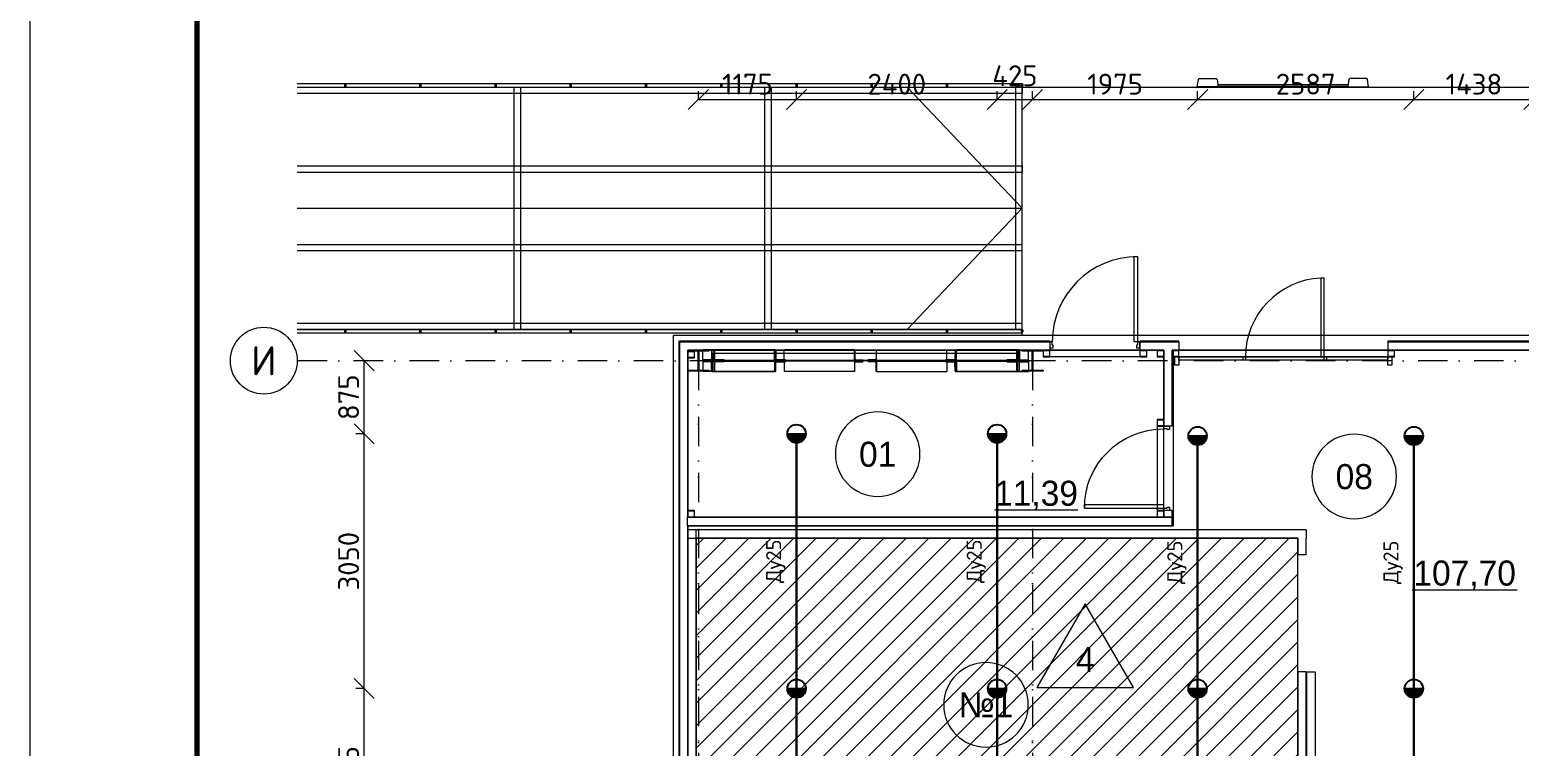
# Model space of a CAD drawing. Header units: millimetres. Extents: x 0 to 2118900, y -20000 to 84100.
# Drawn here: x 400000 to 417835, y 59374 to 67960 of the extents above; entities that cross this region are included whole.
import ezdxf
from ezdxf.enums import TextEntityAlignment as Align

# ---------------------------------------------------------------- set-up
doc = ezdxf.new("R2010")
doc.units = ezdxf.units.MM
for name, pattern in [('Dot & Dashed', [670.277762, 352.777767, -176.388884, 0, -141.111112]), ('Крупный пунктир', [634.99999, 0, -634.99999]), ('Штриховая', [300, 200, -100])]:
    doc.linetypes.add(name, pattern=pattern)
for name, color, linetype, lineweight in [('АР_подоснова', 8, 'Continuous', 13), ('ПТ_В21_расп', 1, 'Continuous', 30), ('ПТ_оросители', 7, 'Continuous', 25), ('ПТ_оси', 8, 'Continuous', 13), ('ПТ_размеры', 7, 'Continuous', 13), ('ПТ_рамка', 7, 'Continuous', 50), ('ПТ_рамка_тонк', 7, 'Continuous', 18), ('ПТ_текст', 7, 'Continuous', 18), ('ПТ_штриховка', 8, 'Continuous', 9)]:
    doc.layers.add(name, color=color, linetype=linetype, lineweight=lineweight)
doc.styles.add('АР_текст_1', font='arial.ttf')
doc.styles.add('ПТ', font='isocpeur.ttf')
doc.dimstyles.new('ПТ100', dxfattribs={"dimscale": 100, "dimtxt": 2.5, "dimasz": 1.2, "dimexe": 1, "dimexo": 0, "dimgap": 0.6, "dimtad": 1, "dimdec": 0, "dimtxsty": 'ПТ', "dimtsz": 1.2, "dimcen": 2.5, "dimclrd": 7, "dimclre": 7, "dimclrt": 7, "dimazin": 3, "dimtfac": 1, "dimtmove": 0, "dimatfit": 3, "dimlwd": 13, "dimlwe": 13, "dimarcsym": 0})

# ---------------------------------------------------------------- blocks, each defined once
blk = doc.blocks.new('Разгрузочный тамбур_08_22', base_point=(8578, 38770))
at = {"color": 0, "linetype": 'Continuous', "lineweight": -2}
blk.add_line((8541, 37258), (9799, 37258), dxfattribs=at)
for start, end in [(0, 180), (180, 0)]:
    blk.add_arc((7849, 38614), 506, start, end, dxfattribs=at)
at = {"color": 0, "lineweight": -2, "style": 'АР_текст_1'}
for tag, p in [('ROOM_NUMBER', (7849, 38612)), ('ROOM_AREA', (9170, 37458))]:
    blk.add_attdef(tag, text='', height=300, dxfattribs=at).set_placement(p, align=Align.MIDDLE_CENTER)
blk = doc.blocks.new('Колонна SHS ГК 270')
at = {"color": 0, "linetype": 'Continuous', "lineweight": -2}
for p, q in [((40, 40), (-40, 40)), ((-40, 40), (-40, -40)), ((-36.4, -36.4), (-36.4, 36.4)), ((-36.4, 36.4), (36.4, 36.4)), ((36.4, 36.4), (36.4, -36.4)), ((40, -40), (40, 40)), ((-40, -40), (40, -40)), ((36.4, -36.4), (-36.4, -36.4))]:
    blk.add_line(p, q, dxfattribs=at)
blk = doc.blocks.new('Труба Квадратного Сечения ГК SHS 27')
at = {"color": 0, "linetype": 'Continuous', "lineweight": -2}
for p, q in [((1250, 40), (0, 40)), ((0, 40), (0, 0)), ((0, 0), (0, -40)), ((2500, 40), (1250, 40)), ((2500, 0), (2500, 40)), ((2500, -40), (2500, 0)), ((0, -40), (1250, -40)), ((1250, -40), (2500, -40))]:
    blk.add_line(p, q, dxfattribs=at)
blk = doc.blocks.new('Труба Квадратного Сечения ГК SHS 27_2')
at = {"color": 0, "linetype": 'Continuous', "lineweight": -2}
for p, q in [((540, 40), (0, 40)), ((0, 40), (0, 0)), ((0, 0), (0, -40)), ((1080, 40), (540, 40)), ((1080, 0), (1080, 40)), ((1080, -40), (1080, 0)), ((0, -40), (540, -40)), ((540, -40), (1080, -40))]:
    blk.add_line(p, q, dxfattribs=at)
blk = doc.blocks.new('Техн. помещение_01_48', base_point=(2620, 39226))
at = {"color": 0, "linetype": 'Continuous', "lineweight": -2}
blk.add_line((3542, 38214), (4541, 38214), dxfattribs=at)
for start, end in [(0, 180), (180, 0)]:
    blk.add_arc((2146, 38882), 506, start, end, dxfattribs=at)
at = {"color": 0, "lineweight": -2, "style": 'АР_текст_1'}
for tag, p in [('ROOM_NUMBER', (2146, 38880)), ('ROOM_AREA', (4041, 38413))]:
    blk.add_attdef(tag, text='', height=300, dxfattribs=at).set_placement(p, align=Align.MIDDLE_CENTER)
blk = doc.blocks.new('Морозильная камера №1_№1_76', base_point=(4020, 36247))
at = {"color": 0, "linetype": 'Continuous', "lineweight": -2}
for p, q in [((4630, 37091), (4051, 36089)), ((5208, 36089), (4630, 37091)), ((4051, 36089), (5208, 36089)), ((6086, 34390), (7116, 34390))]:
    blk.add_line(p, q, dxfattribs=at)
at = {"color": 0, "linetype": 'Штриховая', "lineweight": -2, "flags": 128}
blk.add_lwpolyline([(7175, 34275), (7175, 37875), (-25, 37875), (-25, 34275)], close=True, dxfattribs=at)
at = {"color": 0, "linetype": 'Continuous', "lineweight": -2}
for start, end in [(0, 180), (180, 0)]:
    blk.add_arc((3442, 35880), 506, start, end, dxfattribs=at)
at = {"color": 0, "lineweight": -2, "style": 'АР_текст_1'}
for tag, p in [('DUMMY_112', (4630, 36423)), ('ROOM_NUMBER', (3442, 35880)), ('ROOM_AREA', (6601, 34590))]:
    blk.add_attdef(tag, text='', height=300, dxfattribs=at).set_placement(p, align=Align.MIDDLE_CENTER)
blk = doc.blocks.new('Перекрытие_1100', base_point=(-300, -300))
at = {"color": 0, "linetype": 'Continuous', "lineweight": -2, "flags": 128}
blk.add_lwpolyline([(-300, -300), (98301, -300), (98301, 40301), (-300, 40301)], close=True, dxfattribs=at)
blk = doc.blocks.new('Перекрытие_300', base_point=(5971, 43276))
at = {"color": 0, "linetype": 'Continuous', "lineweight": -2, "flags": 128}
blk.add_lwpolyline([(5971, 43276), (5985, 43367), (5995, 43376), (6198, 43376), (6208, 43367), (6221, 43276)], close=True, dxfattribs=at)
blk = doc.blocks.new('Перекрытие_311', base_point=(8021, 43276))
at = {"color": 0, "linetype": 'Continuous', "lineweight": -2, "flags": 128}
blk.add_lwpolyline([(8021, 43276), (8008, 43367), (7998, 43376), (7795, 43376), (7785, 43367), (7771, 43276)], close=True, dxfattribs=at)
blk = doc.blocks.new('Перекрытие_580', base_point=(3875, 43275))
at = {"color": 0, "linetype": 'Continuous', "lineweight": -2, "flags": 128}
blk.add_lwpolyline([(3875, 43275), (94125, 43275), (94125, 40301), (3875, 40301)], close=True, dxfattribs=at)
blk = doc.blocks.new('Однопольная Дверь 27_3')
at = {"color": 0, "linetype": 'Continuous', "lineweight": -2}
for p, q in [((435, 0), (435, 950)), ((435, 950), (475, 950)), ((475, 950), (475, 0)), ((-475, 0), (-505, 0)), ((-505, 0), (-505, -70)), ((-505, -70), (-505, 0)), ((-505, -70), (-505, 0)), ((-475, -40), (-475, 0)), ((475, 0), (435, 0)), ((505, 0), (475, 0)), ((475, 0), (475, -40)), ((505, -70), (505, 0)), ((505, -70), (505, 0)), ((505, -70), (505, 0)), ((-505, -70), (-465, -70)), ((-505, -100), (-505, -70)), ((-465, -40), (-475, -40)), ((-465, -70), (-465, -40)), ((475, -40), (465, -40)), ((465, -40), (465, -70)), ((465, -70), (505, -70)), ((505, -100), (505, -70))]:
    blk.add_line(p, q, dxfattribs=at)
blk.add_arc((475, 0), 950, 90, 180, dxfattribs=at)
blk = doc.blocks.new('Стена_84', base_point=(5670, 40125))
at = {"color": 0, "linetype": 'Continuous', "lineweight": -2}
for p, q in [((5640, 39215), (5570, 39215)), ((5670, 39215), (5640, 39215)), ((5640, 38205), (5570, 38205)), ((5670, 38205), (5640, 38205))]:
    blk.add_line(p, q, dxfattribs=at)
at = {"color": 0, "linetype": 'Continuous', "lineweight": -2, "flags": 128}
for points in [[(5570, 40125), (5570, 39215)], [(5670, 39215), (5670, 40125)], [(5570, 38205), (5570, 38125)], [(5670, 38125), (5670, 38205)], [(5570, 38125), (5670, 38125)]]:
    blk.add_lwpolyline(points, dxfattribs=at)
at = {"color": 0, "linetype": 'Continuous', "lineweight": -2, "xscale": -1, "zscale": 1000, "rotation": 90}
blk.add_blockref('Однопольная Дверь 27_3', (5570, 38710), dxfattribs=at)
blk = doc.blocks.new('Стена_86', base_point=(5670, 38125))
at = {"color": 0, "linetype": 'Continuous', "lineweight": -2}
for p, q in [((5680, 38125), (5670, 38125)), ((5670, 38025), (5680, 38025)), ((5680, 38025), (5680, 38125))]:
    blk.add_line(p, q, dxfattribs=at)
at = {"color": 0, "linetype": 'Continuous', "lineweight": -2, "flags": 128}
for points in [[(5670, 38125), (-135, 38125)], [(-135, 38125), (-135, 38025)], [(-135, 38025), (5670, 38025)], [(5670, 38025), (5670, 38125)]]:
    blk.add_lwpolyline(points, dxfattribs=at)
blk = doc.blocks.new('Стена_87', base_point=(-125, 37975))
at = {"color": 0, "linetype": 'Continuous', "lineweight": -2, "flags": 128}
for points in [[(7275, 37975), (-125, 37975)], [(-125, 37875), (-125, 37975)], [(-125, 37875), (7175, 37875)], [(7275, 37975), (7275, 37875)]]:
    blk.add_lwpolyline(points, dxfattribs=at)
blk = doc.blocks.new('Стена_89', base_point=(-125, 34175))
at = {"color": 0, "linetype": 'Continuous', "lineweight": -2, "flags": 128}
for points in [[(-25, 37975), (-125, 37975)], [(-125, 37975), (-125, 34175)], [(-25, 34175), (-25, 37975)], [(-125, 34175), (-25, 34175)]]:
    blk.add_lwpolyline(points, dxfattribs=at)
blk = doc.blocks.new('Стена_169', base_point=(-225, 34003))
at = {"color": 0, "linetype": 'Continuous', "lineweight": -2, "flags": 128}
for points in [[(-235, 40235), (-225, 40235)], [(-235, 40235), (-235, 34003)], [(-225, 34003), (-225, 40225)], [(-235, 34003), (-225, 34003)]]:
    blk.add_lwpolyline(points, dxfattribs=at)
blk = doc.blocks.new('Стена_1700', base_point=(-225, 34003))
at = {"color": 0, "linetype": 'Continuous', "lineweight": -2, "flags": 128}
for points in [[(-235, 40235), (-225, 40235)], [(-235, 40235), (-235, 34003)], [(-225, 34003), (-225, 40225)], [(-235, 34003), (-225, 34003)]]:
    blk.add_lwpolyline(points, dxfattribs=at)
blk = doc.blocks.new('Стена_179', base_point=(-225, 40225))
at = {"color": 0, "linetype": 'Continuous', "lineweight": -2, "flags": 128}
for points in [[(3997, 40235), (-225, 40235)], [(-225, 40225), (3997, 40225)], [(3997, 40235), (3997, 40225)]]:
    blk.add_lwpolyline(points, dxfattribs=at)
blk = doc.blocks.new('Стена_1800', base_point=(-225, 40225))
at = {"color": 0, "linetype": 'Continuous', "lineweight": -2, "flags": 128}
for points in [[(3997, 40235), (-225, 40235)], [(-225, 40225), (3997, 40225)], [(3997, 40235), (3997, 40225)]]:
    blk.add_lwpolyline(points, dxfattribs=at)
blk = doc.blocks.new('Стена_181', base_point=(8250, 40225))
at = {"color": 0, "linetype": 'Continuous', "lineweight": -2, "flags": 128}
for points in [[(9997, 40235), (8250, 40235)], [(8250, 40235), (8250, 40225)], [(8250, 40225), (9997, 40225)], [(9997, 40225), (9997, 40235)]]:
    blk.add_lwpolyline(points, dxfattribs=at)
blk = doc.blocks.new('Стена_182', base_point=(8250, 40225))
at = {"color": 0, "linetype": 'Continuous', "lineweight": -2, "flags": 128}
for points in [[(9997, 40235), (8250, 40235)], [(8250, 40235), (8250, 40225)], [(8250, 40225), (9997, 40225)], [(9997, 40225), (9997, 40235)]]:
    blk.add_lwpolyline(points, dxfattribs=at)
blk = doc.blocks.new('Стена_183', base_point=(4205, 40225))
at = {"color": 0, "linetype": 'Continuous', "lineweight": -2, "flags": 128}
for points in [[(4205, 40235), (4002, 40235)], [(4002, 40235), (4002, 40225)], [(4002, 40225), (4205, 40225)], [(4205, 40225), (4205, 40235)]]:
    blk.add_lwpolyline(points, dxfattribs=at)
blk = doc.blocks.new('Стена_184', base_point=(5750, 40225))
at = {"color": 0, "linetype": 'Continuous', "lineweight": -2, "flags": 128}
for points in [[(5750, 40235), (5285, 40235)], [(5285, 40235), (5285, 40225)], [(5285, 40225), (5750, 40225)], [(5750, 40225), (5750, 40235)]]:
    blk.add_lwpolyline(points, dxfattribs=at)
blk = doc.blocks.new('Стена_185', base_point=(5750, 40225))
at = {"color": 0, "linetype": 'Continuous', "lineweight": -2, "flags": 128}
for points in [[(5750, 40235), (5285, 40235)], [(5285, 40235), (5285, 40225)], [(5285, 40225), (5750, 40225)], [(5750, 40225), (5750, 40235)]]:
    blk.add_lwpolyline(points, dxfattribs=at)
blk = doc.blocks.new('Наружная Раздвижная Дверь 27')
at = {"color": 0, "linetype": 'Continuous', "lineweight": -2}
for p, q in [((-700, 0), (-700, -100)), ((700, 105), (2100, 105)), ((700, 5), (700, 105)), ((2100, 5), (700, 5)), ((700, 0), (700, -100)), ((2100, 105), (2100, 5))]:
    blk.add_line(p, q, dxfattribs=at)
blk = doc.blocks.new('Стена_2600', base_point=(7275, 37975))
at = {"color": 0, "linetype": 'Continuous', "lineweight": -2}
for p, q in [((7275, 37675), (7175, 37675)), ((7275, 36275), (7175, 36275))]:
    blk.add_line(p, q, dxfattribs=at)
at = {"color": 0, "linetype": 'Continuous', "lineweight": -2, "flags": 128}
for points in [[(7175, 37875), (7175, 37675)], [(7275, 37675), (7275, 37875)], [(7175, 36275), (7175, 34275)], [(7275, 34275), (7275, 36275)]]:
    blk.add_lwpolyline(points, dxfattribs=at)
at = {"color": 0, "linetype": 'Continuous', "lineweight": -2, "zscale": 1000, "rotation": 270}
blk.add_blockref('Наружная Раздвижная Дверь 27', (7275, 36975), dxfattribs=at)
blk = doc.blocks.new('Стена_2900', base_point=(4205, 40225))
at = {"color": 0, "linetype": 'Continuous', "lineweight": -2, "flags": 128}
for points in [[(4205, 40235), (4002, 40235)], [(4002, 40235), (4002, 40225)], [(4002, 40225), (4205, 40225)], [(4205, 40225), (4205, 40235)]]:
    blk.add_lwpolyline(points, dxfattribs=at)
blk = doc.blocks.new('Морф_155')
at = {"color": 0, "linetype": 'Continuous', "lineweight": -2, "flags": 128}
for points in [[(6221, 43301), (6221, 43300)], [(6421, 43301), (6221, 43301)], [(6421, 43300), (6221, 43300)], [(6421, 43301), (6421, 43300)]]:
    blk.add_lwpolyline(points, dxfattribs=at)
blk = doc.blocks.new('Морф_156')
at = {"color": 0, "linetype": 'Continuous', "lineweight": -2, "flags": 128}
for points in [[(6221, 43301), (6221, 43300)], [(6421, 43301), (6221, 43301)], [(6221, 43300), (6421, 43300)], [(6421, 43300), (6421, 43301)], [(6421, 43301), (6621, 43301)], [(6621, 43300), (6421, 43300)], [(6621, 43301), (6621, 43300)]]:
    blk.add_lwpolyline(points, dxfattribs=at)
blk = doc.blocks.new('Морф_157')
at = {"color": 0, "linetype": 'Continuous', "lineweight": -2, "flags": 128}
for points in [[(6621, 43301), (6321, 43301)], [(6321, 43301), (6321, 43300)], [(6321, 43300), (6621, 43300)], [(6621, 43300), (6621, 43301)], [(6621, 43301), (6821, 43301)], [(6821, 43300), (6621, 43300)], [(6821, 43301), (6821, 43300)]]:
    blk.add_lwpolyline(points, dxfattribs=at)
blk = doc.blocks.new('Морф_158')
at = {"color": 0, "linetype": 'Continuous', "lineweight": -2, "flags": 128}
for points in [[(6621, 43301), (6321, 43301)], [(6321, 43301), (6321, 43300)], [(6321, 43300), (6621, 43300)], [(6621, 43300), (6621, 43301)], [(6621, 43301), (6821, 43301)], [(6821, 43300), (6621, 43300)], [(6821, 43301), (6821, 43300)]]:
    blk.add_lwpolyline(points, dxfattribs=at)
blk = doc.blocks.new('Морф_159')
at = {"color": 0, "linetype": 'Continuous', "lineweight": -2, "flags": 128}
for points in [[(6821, 43301), (6521, 43301)], [(6521, 43301), (6521, 43300)], [(6521, 43300), (6821, 43300)], [(6821, 43300), (6821, 43301)], [(6821, 43301), (7021, 43301)], [(7021, 43300), (6821, 43300)], [(7021, 43301), (7021, 43300)]]:
    blk.add_lwpolyline(points, dxfattribs=at)
blk = doc.blocks.new('Морф_160')
at = {"color": 0, "linetype": 'Continuous', "lineweight": -2, "flags": 128}
for points in [[(7021, 43301), (6721, 43301)], [(6721, 43301), (6721, 43300)], [(6721, 43300), (7021, 43300)], [(7021, 43300), (7021, 43301)], [(7021, 43301), (7221, 43301)], [(7221, 43300), (7021, 43300)], [(7221, 43301), (7221, 43300)]]:
    blk.add_lwpolyline(points, dxfattribs=at)
blk = doc.blocks.new('Морф_161')
at = {"color": 0, "linetype": 'Continuous', "lineweight": -2, "flags": 128}
for points in [[(7221, 43301), (6921, 43301)], [(6921, 43301), (6921, 43300)], [(6921, 43300), (7221, 43300)], [(7221, 43300), (7221, 43301)], [(7221, 43301), (7421, 43301)], [(7421, 43300), (7221, 43300)], [(7421, 43301), (7421, 43300)]]:
    blk.add_lwpolyline(points, dxfattribs=at)
blk = doc.blocks.new('Морф_162')
at = {"color": 0, "linetype": 'Continuous', "lineweight": -2, "flags": 128}
for points in [[(7421, 43301), (7121, 43301)], [(7121, 43301), (7121, 43300)], [(7121, 43300), (7421, 43300)], [(7421, 43300), (7421, 43301)], [(7421, 43301), (7621, 43301)], [(7621, 43300), (7421, 43300)], [(7621, 43301), (7621, 43300)]]:
    blk.add_lwpolyline(points, dxfattribs=at)
blk = doc.blocks.new('Морф_163')
at = {"color": 0, "linetype": 'Continuous', "lineweight": -2, "flags": 128}
for points in [[(7621, 43301), (7321, 43301)], [(7321, 43301), (7321, 43300)], [(7321, 43300), (7621, 43300)], [(7621, 43300), (7621, 43301)], [(7621, 43301), (7771, 43301)], [(7771, 43300), (7621, 43300)], [(7771, 43300), (7771, 43301)]]:
    blk.add_lwpolyline(points, dxfattribs=at)
blk = doc.blocks.new('Морф_164')
at = {"color": 0, "linetype": 'Continuous', "lineweight": -2, "flags": 128}
for points in [[(7771, 43301), (7521, 43301)], [(7521, 43301), (7521, 43300)], [(7521, 43300), (7771, 43300)], [(7771, 43300), (7771, 43301)]]:
    blk.add_lwpolyline(points, dxfattribs=at)
blk = doc.blocks.new('Морф_165')
at = {"color": 0, "linetype": 'Continuous', "lineweight": -2, "flags": 128}
for points in [[(7771, 43301), (7721, 43301)], [(7721, 43301), (7721, 43300)], [(7721, 43300), (7771, 43300)], [(7771, 43300), (7771, 43301)]]:
    blk.add_lwpolyline(points, dxfattribs=at)
blk = doc.blocks.new('Колонна Универсальная 27')
at = {"color": 0, "linetype": 'Continuous', "lineweight": -2}
for p, q in [((125, 125), (-125, 125)), ((-125, 125), (-125, 113)), ((-125, 113), (-4, 113)), ((-4, 113), (-4, -113)), ((4, -113), (4, 113)), ((4, 113), (125, 113)), ((125, 113), (125, 125)), ((-4, -113), (-125, -113)), ((-125, -113), (-125, -125)), ((-125, -125), (125, -125)), ((125, -113), (4, -113)), ((125, -125), (125, -113))]:
    blk.add_line(p, q, dxfattribs=at)
blk = doc.blocks.new('Двутавp К 26020-83 27_4')
at = {"color": 0, "linetype": 'Крупный пунктир', "lineweight": -2}
blk.add_line((0, 0), (39750, 0), dxfattribs=at)
blk = doc.blocks.new('Балка - Швеллер ПП 27_30')
at = {"color": 0, "linetype": 'Continuous', "lineweight": -2}
for p, q in [((0, 38), (0, -38)), ((1450, 38), (0, 38)), ((2900, 38), (1450, 38)), ((2900, 0), (2900, 38)), ((2900, -38), (2900, 0)), ((0, -38), (1450, -38)), ((1450, -38), (2900, -38))]:
    blk.add_line(p, q, dxfattribs=at)
blk = doc.blocks.new('Труба Квадратного Сечения ГК SHS 27_5')
at = {"color": 0, "linetype": 'Continuous', "lineweight": -2}
for p, q in [((505, 40), (0, 40)), ((0, 40), (0, 0)), ((0, 0), (0, -40)), ((1010, 40), (505, 40)), ((1010, 0), (1010, 40)), ((1010, -40), (1010, 0)), ((0, -40), (505, -40)), ((505, -40), (1010, -40))]:
    blk.add_line(p, q, dxfattribs=at)
blk = doc.blocks.new('Морф_419')
at = {"color": 0, "linetype": 'Continuous', "lineweight": -2, "flags": 128}
for points in [[(1868, 39996), (1027, 39996)], [(1027, 39996), (1027, 39871)], [(1868, 39996), (1868, 39871)], [(1971, 39996), (1868, 39996)], [(1873, 39873), (1874, 39878), (1874, 39975), (1878, 39984)], [(1878, 39984), (1885, 39988), (1966, 39988), (1970, 39990)], [(1970, 39990), (1971, 39995), (1971, 39996)], [(1868, 39871), (1027, 39871)], [(1868, 39871), (1869, 39871), (1873, 39873)]]:
    blk.add_lwpolyline(points, dxfattribs=at)
blk = doc.blocks.new('Морф_420')
at = {"color": 0, "linetype": 'Continuous', "lineweight": -2, "flags": 128}
for points in [[(58, 39990), (56, 39995), (56, 39996)], [(56, 39996), (164, 39996)], [(153, 39984), (146, 39988), (62, 39988), (58, 39990)], [(158, 39873), (157, 39878), (157, 39975), (153, 39984)], [(164, 39996), (910, 39996)], [(164, 39996), (164, 39871)], [(910, 39996), (910, 39871)], [(164, 39871), (162, 39871), (158, 39873)], [(164, 39871), (910, 39871)]]:
    blk.add_lwpolyline(points, dxfattribs=at)
blk = doc.blocks.new('Морф_421')
at = {"color": 0, "linetype": 'Continuous', "lineweight": -2}
for p, q in [((184, 39996), (184, 39871)), ((311, 39996), (184, 39996))]:
    blk.add_line(p, q, dxfattribs=at)
at = {"color": 0, "linetype": 'Continuous', "lineweight": -2, "flags": 128}
for points in [[(184, 39996), (52, 39996)], [(52, 39996), (52, 39871)], [(921, 39996), (184, 39996)], [(196, 39984), (195, 39983), (192, 39975), (192, 39960), (192, 39877), (190, 39874), (190, 39873)], [(309, 39990), (305, 39988), (304, 39988), (289, 39988), (205, 39988), (197, 39985), (196, 39984)], [(304, 39988), (205, 39988)], [(311, 39995), (309, 39991), (309, 39990)], [(311, 39996), (311, 39995), (311, 39995)], [(921, 39996), (921, 39871)], [(1045, 39996), (921, 39996)], [(925, 39873), (927, 39877), (929, 39975), (933, 39984)], [(933, 39984), (942, 39988), (1040, 39988), (1045, 39990)], [(1040, 39988), (942, 39988)], [(1045, 39990), (1045, 39995), (1045, 39996)], [(184, 39871), (52, 39871)], [(190, 39873), (186, 39871), (185, 39871), (185, 39871), (184, 39871)], [(921, 39871), (184, 39871)], [(921, 39871), (923, 39871), (925, 39873)]]:
    blk.add_lwpolyline(points, dxfattribs=at)
blk = doc.blocks.new('Морф_422')
at = {"color": 0, "linetype": 'Continuous', "lineweight": -2, "flags": 128}
for points in [[(1027, 40004), (1027, 40129)], [(1868, 40129), (1027, 40129)], [(1868, 40004), (1868, 40129)], [(1868, 40129), (1869, 40129), (1873, 40127)], [(1868, 40004), (1027, 40004)], [(1971, 40004), (1868, 40004)], [(1873, 40127), (1874, 40123), (1874, 40025), (1878, 40016)], [(1878, 40016), (1885, 40012), (1966, 40012), (1970, 40010)], [(1970, 40010), (1971, 40006), (1971, 40004)]]:
    blk.add_lwpolyline(points, dxfattribs=at)
blk = doc.blocks.new('Морф_423')
at = {"color": 0, "linetype": 'Continuous', "lineweight": -2, "flags": 128}
for points in [[(164, 40129), (162, 40129), (158, 40127)], [(164, 40004), (164, 40129)], [(164, 40129), (910, 40129)], [(910, 40004), (910, 40129)], [(58, 40010), (56, 40006), (56, 40004)], [(56, 40004), (164, 40004)], [(153, 40016), (146, 40012), (62, 40012), (58, 40010)], [(158, 40127), (157, 40123), (157, 40025), (153, 40016)], [(164, 40004), (910, 40004)]]:
    blk.add_lwpolyline(points, dxfattribs=at)
blk = doc.blocks.new('Морф_424')
at = {"color": 0, "linetype": 'Continuous', "lineweight": -2}
for p in [(184, 40129), (311, 40004)]:
    blk.add_line(p, (184, 40004), dxfattribs=at)
at = {"color": 0, "linetype": 'Continuous', "lineweight": -2, "flags": 128}
for points in [[(52, 40004), (52, 40129)], [(184, 40129), (52, 40129)], [(190, 40127), (186, 40129), (185, 40129), (185, 40129), (184, 40129)], [(921, 40129), (184, 40129)], [(921, 40004), (921, 40129)], [(921, 40129), (923, 40129), (925, 40127)], [(184, 40004), (52, 40004)], [(921, 40004), (184, 40004)], [(190, 40127), (190, 40126), (192, 40123), (192, 40040), (192, 40025), (195, 40017), (196, 40016)], [(196, 40016), (197, 40015), (205, 40012), (289, 40012), (304, 40012), (305, 40012), (309, 40010)], [(304, 40012), (205, 40012)], [(309, 40010), (309, 40009), (311, 40005)], [(311, 40005), (311, 40005), (311, 40004)], [(1045, 40004), (921, 40004)], [(925, 40127), (927, 40123), (929, 40025), (933, 40016)], [(933, 40016), (942, 40012), (1040, 40012), (1045, 40010)], [(1040, 40012), (942, 40012)], [(1045, 40010), (1045, 40005), (1045, 40004)]]:
    blk.add_lwpolyline(points, dxfattribs=at)
blk = doc.blocks.new('Морф_425')
at = {"color": 0, "linetype": 'Continuous', "lineweight": -2, "flags": 128}
for points in [[(2029, 39996), (2133, 39996)], [(2031, 39990), (2029, 39995), (2029, 39996)], [(2123, 39984), (2116, 39988), (2035, 39988), (2031, 39990)], [(2128, 39873), (2126, 39878), (2126, 39975), (2123, 39984)], [(2133, 39996), (2974, 39996)], [(2133, 39996), (2133, 39871)], [(2974, 39996), (2974, 39871)], [(2133, 39871), (2132, 39871), (2128, 39873)], [(2133, 39871), (2974, 39871)]]:
    blk.add_lwpolyline(points, dxfattribs=at)
blk = doc.blocks.new('Морф_426')
at = {"color": 0, "linetype": 'Continuous', "lineweight": -2, "flags": 128}
for points in [[(3837, 39996), (3091, 39996)], [(3091, 39996), (3091, 39871)], [(3944, 39996), (3837, 39996)], [(3837, 39996), (3837, 39871)], [(3842, 39873), (3844, 39878), (3844, 39975), (3847, 39984)], [(3847, 39984), (3855, 39988), (3939, 39988), (3943, 39990)], [(3943, 39990), (3944, 39995), (3944, 39996)], [(3837, 39871), (3091, 39871)], [(3837, 39871), (3838, 39871), (3842, 39873)]]:
    blk.add_lwpolyline(points, dxfattribs=at)
blk = doc.blocks.new('Морф_427')
at = {"color": 0, "linetype": 'Continuous', "lineweight": -2}
for q in [(3690, 39996), (3817, 39871)]:
    blk.add_line((3817, 39996), q, dxfattribs=at)
at = {"color": 0, "linetype": 'Continuous', "lineweight": -2, "flags": 128}
for points in [[(2956, 39996), (3079, 39996)], [(2956, 39990), (2956, 39995), (2956, 39996)], [(3068, 39984), (3058, 39988), (2961, 39988), (2956, 39990)], [(2961, 39988), (3059, 39988)], [(3075, 39873), (3073, 39877), (3071, 39975), (3068, 39984)], [(3079, 39996), (3817, 39996)], [(3079, 39996), (3079, 39871)], [(3690, 39996), (3690, 39995), (3690, 39995)], [(3690, 39995), (3692, 39991), (3692, 39990)], [(3692, 39990), (3696, 39988), (3696, 39988), (3712, 39988), (3796, 39988), (3803, 39985), (3805, 39984)], [(3696, 39988), (3796, 39988)], [(3805, 39984), (3806, 39983), (3809, 39975), (3809, 39960), (3809, 39877), (3811, 39874), (3811, 39873)], [(3817, 39996), (3949, 39996)], [(3949, 39996), (3949, 39871)], [(3079, 39871), (3078, 39871), (3075, 39873)], [(3079, 39871), (3817, 39871)], [(3811, 39873), (3815, 39871), (3815, 39871), (3816, 39871), (3817, 39871)], [(3817, 39871), (3949, 39871)]]:
    blk.add_lwpolyline(points, dxfattribs=at)
blk = doc.blocks.new('Морф_428')
at = {"color": 0, "linetype": 'Continuous', "lineweight": -2, "flags": 128}
for points in [[(2133, 40129), (2132, 40129), (2128, 40127)], [(2133, 40004), (2133, 40129)], [(2133, 40129), (2974, 40129)], [(2974, 40004), (2974, 40129)], [(2031, 40010), (2029, 40006), (2029, 40004)], [(2029, 40004), (2133, 40004)], [(2123, 40016), (2116, 40012), (2035, 40012), (2031, 40010)], [(2128, 40127), (2126, 40123), (2126, 40025), (2123, 40016)], [(2133, 40004), (2974, 40004)]]:
    blk.add_lwpolyline(points, dxfattribs=at)
blk = doc.blocks.new('Морф_429')
at = {"color": 0, "linetype": 'Continuous', "lineweight": -2, "flags": 128}
for points in [[(3091, 40004), (3091, 40129)], [(3837, 40129), (3091, 40129)], [(3837, 40129), (3838, 40129), (3842, 40127)], [(3837, 40004), (3837, 40129)], [(3837, 40004), (3091, 40004)], [(3944, 40004), (3837, 40004)], [(3842, 40127), (3844, 40123), (3844, 40025), (3847, 40016)], [(3847, 40016), (3855, 40012), (3939, 40012), (3943, 40010)], [(3943, 40010), (3944, 40006), (3944, 40004)]]:
    blk.add_lwpolyline(points, dxfattribs=at)
blk = doc.blocks.new('Морф_430')
at = {"color": 0, "linetype": 'Continuous', "lineweight": -2}
for p, q in [((3817, 40129), (3817, 40004)), ((3817, 40004), (3690, 40004))]:
    blk.add_line(p, q, dxfattribs=at)
at = {"color": 0, "linetype": 'Continuous', "lineweight": -2, "flags": 128}
for points in [[(3079, 40129), (3078, 40129), (3075, 40127)], [(3079, 40004), (3079, 40129)], [(3079, 40129), (3817, 40129)], [(3817, 40129), (3816, 40129), (3815, 40129), (3815, 40129), (3811, 40127)], [(3817, 40129), (3949, 40129)], [(3949, 40004), (3949, 40129)], [(3068, 40016), (3058, 40012), (2961, 40012), (2956, 40010)], [(2956, 40010), (2956, 40005), (2956, 40004)], [(2956, 40004), (3079, 40004)], [(2961, 40012), (3059, 40012)], [(3075, 40127), (3073, 40123), (3071, 40025), (3068, 40016)], [(3079, 40004), (3817, 40004)], [(3692, 40010), (3692, 40009), (3690, 40005)], [(3690, 40005), (3690, 40005), (3690, 40004)], [(3805, 40016), (3803, 40015), (3796, 40012), (3712, 40012), (3696, 40012), (3696, 40012), (3692, 40010)], [(3696, 40012), (3796, 40012)], [(3811, 40127), (3811, 40126), (3809, 40123), (3809, 40040), (3809, 40025), (3806, 40017), (3805, 40016)], [(3817, 40004), (3949, 40004)]]:
    blk.add_lwpolyline(points, dxfattribs=at)
blk = doc.blocks.new('Морф_431')
at = {"color": 0, "linetype": 'Continuous', "lineweight": -2, "flags": 128}
for points in [[(170, 40084), (170, 40084)], [(3830, 40084), (170, 40084)], [(170, 40082), (170, 40084)], [(170, 40004), (170, 40021), (170, 40084)], [(170, 40084), (170, 40004)], [(170, 40009), (170, 40004)], [(3830, 40004), (170, 40004)], [(170, 40004), (170, 40004)], [(3830, 40084), (3830, 40004)]]:
    blk.add_lwpolyline(points, dxfattribs=at)
blk = doc.blocks.new('Перекрытие_900', base_point=(6221, 43300))
at = {"color": 0, "linetype": 'Continuous', "lineweight": -2, "flags": 128}
blk.add_lwpolyline([(6221, 43300), (7771, 43300), (7771, 43276), (6221, 43276)], close=True, dxfattribs=at)
blk = doc.blocks.new('Стена_415', base_point=(-125, -125))
at = {"color": 0, "linetype": 'Continuous', "lineweight": -2, "flags": 128}
for points in [[(-225, 40225), (-125, 40225)], [(-225, 40225), (-225, 21150)], [(-125, 38125), (-125, 40125)], [(-125, 28235), (-125, 38015)]]:
    blk.add_lwpolyline(points, dxfattribs=at)
blk = doc.blocks.new('Ворота Гаражные Раздвижные Вертикальные 27')
at = {"color": 0, "linetype": 'Continuous', "lineweight": -2}
for p, q in [((-1250, 180), (-1250, 80)), ((1250, 180), (1250, 80)), ((-1250, 0), (-1300, 0)), ((-1300, 0), (-1300, -100)), ((1250, 0), (-1250, 0)), ((-1250, 0), (-1250, -40)), ((-1250, -100), (-1250, 0)), ((1250, -40), (1250, 0)), ((1300, 0), (1250, 0)), ((1250, 0), (1250, -100)), ((1300, -100), (1300, 0)), ((-1300, -100), (-1250, -100)), ((-1250, -40), (1250, -40)), ((1250, -100), (1300, -100))]:
    blk.add_line(p, q, dxfattribs=at)
blk.add_point((0, 0), dxfattribs=at)
blk.add_point((0, 0), dxfattribs=at)
blk.add_point((0, 0), dxfattribs=at)
blk.add_point((0, 0), dxfattribs=at)
blk = doc.blocks.new('Однопольная Дверь 27_5')
at = {"color": 0, "linetype": 'Continuous', "lineweight": -2}
for p, q in [((470, 0), (470, 1020)), ((470, 1020), (510, 1020)), ((510, 1020), (510, 0)), ((-510, 0), (-540, 0)), ((-540, 0), (-540, -70)), ((-540, 0), (-540, -70)), ((-540, 0), (-540, -70)), ((-510, -40), (-510, 0)), ((510, 0), (470, 0)), ((540, 0), (510, 0)), ((510, 0), (510, -40)), ((540, -70), (540, 0)), ((540, 0), (540, -70)), ((540, 0), (540, -70)), ((-540, -70), (-500, -70)), ((-540, -70), (-540, -100)), ((-500, -40), (-510, -40)), ((-500, -70), (-500, -40)), ((510, -40), (500, -40)), ((500, -40), (500, -70)), ((500, -70), (540, -70)), ((540, -70), (540, -100))]:
    blk.add_line(p, q, dxfattribs=at)
blk.add_arc((510, 0), 1020, 90, 180, dxfattribs=at)
blk = doc.blocks.new('Стена_416', base_point=(-125, 40125))
at = {"color": 0, "linetype": 'Continuous', "lineweight": -2}
for p, q in [((4205, 40225), (4205, 40155)), ((4205, 40155), (4205, 40125)), ((5285, 40225), (5285, 40155)), ((5285, 40155), (5285, 40125)), ((5750, 40225), (5750, 40125)), ((8250, 40225), (8250, 40125))]:
    blk.add_line(p, q, dxfattribs=at)
at = {"color": 0, "linetype": 'Continuous', "lineweight": -2, "flags": 128}
for points in [[(4205, 40225), (-125, 40225)], [(5750, 40225), (5285, 40225)], [(11750, 40225), (8250, 40225)], [(-125, 40125), (4205, 40125)], [(5285, 40125), (5570, 40125)], [(5670, 40125), (5700, 40125)], [(8300, 40125), (11700, 40125)]]:
    blk.add_lwpolyline(points, dxfattribs=at)
at = {"color": 0, "linetype": 'Continuous', "lineweight": -2}
blk.add_point((7000, 40045), dxfattribs=at)
blk.add_point((7000, 40045), dxfattribs=at)
at = {"color": 0, "linetype": 'Continuous', "lineweight": -2, "zscale": 1000}
blk.add_blockref('Однопольная Дверь 27_5', (4745, 40225), dxfattribs=at)
at = {"color": 0, "linetype": 'Continuous', "lineweight": -2, "xscale": -1, "zscale": 1000}
blk.add_blockref('Ворота Гаражные Раздвижные Вертикальные 27', (7000, 40045), dxfattribs=at)
blk = doc.blocks.new('Стандартный Маркер Сетки_40')
at = {"color": 0, "linetype": 'Dot & Dashed', "lineweight": -2}
for q in [(55187, 0), (0, 0)]:
    blk.add_line((0, 0), q, dxfattribs=at)
at = {"color": 0, "lineweight": -2, "style": 'АР_текст_1'}
blk.add_attdef('AC_MarkerText_1', text='', height=300, rotation=90, dxfattribs=at).set_placement((55368, -69), align=Align.TOP_CENTER)
blk = doc.blocks.new('AR_F1')
at = {"layer": 'АР_подоснова'}
for p, q in [((3875, 43315), (-4800, 43315)), ((3875, 43315), (-4800, 43315)), ((3875, 43315), (-4800, 43315)), ((3875, 43315), (-4800, 43315)), ((3875, 43315), (-4800, 43315)), ((-4800, 43275), (3874, 43275)), ((-4800, 43275), (3875, 43275)), ((-4800, 43275), (3875, 43275)), ((-4800, 43275), (3875, 43275)), ((-4800, 43275), (3875, 43275)), ((-4800, 43275), (3875, 43275)), ((-4800, 43275), (3874, 43275)), ((-4800, 43200), (3874, 43200)), ((-4216, 43315), (-4236, 43315)), ((-4236, 43315), (-4236, 43275)), ((-4236, 43275), (-4216, 43275)), ((-4216, 43275), (-4216, 43315)), ((-3316, 43315), (-3336, 43315)), ((-3336, 43315), (-3336, 43275)), ((-3336, 43275), (-3316, 43275)), ((-3316, 43275), (-3316, 43315)), ((-2416, 43315), (-2436, 43315)), ((-2436, 43315), (-2436, 43275)), ((-2436, 43275), (-2416, 43275)), ((-2416, 43275), (-2416, 43315)), ((-1516, 43315), (-1536, 43315)), ((-1536, 43315), (-1536, 43275)), ((-1536, 43275), (-1516, 43275)), ((-1516, 43275), (-1516, 43315)), ((-615, 43315), (-635, 43315)), ((-635, 43315), (-635, 43275)), ((-635, 43275), (-615, 43275)), ((-615, 43275), (-615, 43315)), ((285, 43315), (265, 43315)), ((265, 43315), (265, 43275)), ((265, 43275), (285, 43275)), ((285, 43275), (285, 43315)), ((1185, 43315), (1165, 43315)), ((1165, 43315), (1165, 43275)), ((1165, 43275), (1185, 43275)), ((1185, 43275), (1185, 43315)), ((2085, 43315), (2065, 43315)), ((2065, 43315), (2065, 43275)), ((2065, 43275), (2085, 43275)), ((2085, 43275), (2085, 43315)), ((3874, 41825), (2497, 43275)), ((2985, 43315), (2965, 43315)), ((2965, 43315), (2965, 43275)), ((2965, 43275), (2985, 43275)), ((2985, 43275), (2985, 43315)), ((3866, 43302), (3865, 43298)), ((3865, 43298), (3865, 43295)), ((3865, 43295), (3865, 43292)), ((3865, 43292), (3866, 43288)), ((3867, 43308), (3866, 43305)), ((3866, 43305), (3866, 43302)), ((3866, 43288), (3866, 43285)), ((3866, 43285), (3867, 43282)), ((3869, 43310), (3867, 43308)), ((3867, 43282), (3869, 43280)), ((3870, 43312), (3869, 43310)), ((3869, 43280), (3870, 43278)), ((3872, 43314), (3870, 43312)), ((3870, 43278), (3872, 43276)), ((3873, 43315), (3872, 43314)), ((3872, 43276), (3873, 43275)), ((3875, 43315), (3873, 43315)), ((3873, 43275), (3875, 43275)), ((3874, 43275), (3874, 43238)), ((3874, 40375), (3874, 43275)), ((3874, 43238), (3874, 43200)), ((3875, 43275), (3875, 43315)), ((3875, 43275), (3875, 43315)), ((3875, 43275), (3875, 43315)), ((3875, 43275), (3875, 43315)), ((3875, 43275), (3875, 43315)), ((3877, 43315), (3875, 43315)), ((3875, 43275), (3877, 43275)), ((3878, 43314), (3877, 43315)), ((3877, 43275), (3878, 43276)), ((3880, 43312), (3878, 43314)), ((3878, 43276), (3880, 43278)), ((3881, 43310), (3880, 43312)), ((3880, 43278), (3881, 43280)), ((3883, 43308), (3881, 43310)), ((3881, 43280), (3883, 43282)), ((3884, 43305), (3883, 43308)), ((3883, 43282), (3884, 43285)), ((3884, 43302), (3884, 43305)), ((3885, 43298), (3884, 43302)), ((3884, 43288), (3885, 43292)), ((3884, 43285), (3884, 43288)), ((3885, 43295), (3885, 43298)), ((3885, 43292), (3885, 43295)), ((-4800, 42332), (3874, 42332)), ((3874, 42332), (3874, 42295)), ((3874, 42295), (3874, 42257)), ((-4800, 42257), (3874, 42257)), ((-4800, 41825), (3874, 41825)), ((2497, 40375), (3874, 41825)), ((-4800, 41392), (3874, 41392)), ((3874, 41355), (3874, 41392)), ((-4800, 41317), (3874, 41317)), ((3874, 41317), (3874, 41355)), ((-4800, 40450), (3874, 40450)), ((-4800, 40375), (3874, 40375)), ((3875, 40375), (-4800, 40375)), ((3875, 40375), (-4800, 40375)), ((3875, 40375), (-4800, 40375)), ((3875, 40375), (-4800, 40375)), ((3875, 40375), (-4800, 40375)), ((-4800, 40375), (3874, 40375)), ((-4800, 40335), (3875, 40335)), ((-4800, 40335), (3875, 40335)), ((-4800, 40335), (3875, 40335)), ((-4800, 40335), (3875, 40335)), ((-4800, 40335), (3875, 40335)), ((-4216, 40375), (-4236, 40375)), ((-4236, 40375), (-4236, 40335)), ((-4236, 40335), (-4216, 40335)), ((-4216, 40335), (-4216, 40375)), ((-3316, 40375), (-3336, 40375)), ((-3336, 40375), (-3336, 40335)), ((-3336, 40335), (-3316, 40335)), ((-3316, 40335), (-3316, 40375)), ((-2416, 40375), (-2436, 40375)), ((-2436, 40375), (-2436, 40335)), ((-2436, 40335), (-2416, 40335)), ((-2416, 40335), (-2416, 40375)), ((-1516, 40375), (-1536, 40375)), ((-1536, 40375), (-1536, 40335)), ((-1536, 40335), (-1516, 40335)), ((-1516, 40335), (-1516, 40375)), ((-615, 40375), (-635, 40375)), ((-635, 40375), (-635, 40335)), ((-635, 40335), (-615, 40335)), ((-615, 40335), (-615, 40375)), ((285, 40375), (265, 40375)), ((265, 40375), (265, 40335)), ((265, 40335), (285, 40335)), ((285, 40335), (285, 40375)), ((1185, 40375), (1165, 40375)), ((1165, 40375), (1165, 40335)), ((1165, 40335), (1185, 40335)), ((1185, 40335), (1185, 40375)), ((2085, 40375), (2065, 40375)), ((2065, 40375), (2065, 40335)), ((2065, 40335), (2085, 40335)), ((2085, 40335), (2085, 40375)), ((2985, 40375), (2965, 40375)), ((2965, 40375), (2965, 40335)), ((2965, 40335), (2985, 40335)), ((2985, 40335), (2985, 40375)), ((3866, 40362), (3865, 40358)), ((3865, 40358), (3865, 40355)), ((3865, 40355), (3865, 40352)), ((3865, 40352), (3866, 40348)), ((3867, 40368), (3866, 40365)), ((3866, 40365), (3866, 40362)), ((3866, 40348), (3866, 40345)), ((3866, 40345), (3867, 40342)), ((3869, 40370), (3867, 40368)), ((3867, 40342), (3869, 40340)), ((3870, 40372), (3869, 40370)), ((3869, 40340), (3870, 40338)), ((3872, 40374), (3870, 40372)), ((3870, 40338), (3872, 40336)), ((3873, 40375), (3872, 40374)), ((3872, 40336), (3873, 40335)), ((3875, 40375), (3873, 40375)), ((3873, 40335), (3875, 40335)), ((3874, 40413), (3874, 40450)), ((3874, 40375), (3874, 40413)), ((3875, 40335), (3875, 40375)), ((3875, 40335), (3875, 40375)), ((3875, 40335), (3875, 40375)), ((3875, 40335), (3875, 40375)), ((3875, 40335), (3875, 40375)), ((3877, 40375), (3875, 40375)), ((3875, 40335), (3877, 40335)), ((3878, 40374), (3877, 40375)), ((3877, 40335), (3878, 40336)), ((3880, 40372), (3878, 40374)), ((3878, 40336), (3880, 40338)), ((3881, 40370), (3880, 40372)), ((3880, 40338), (3881, 40340)), ((3883, 40368), (3881, 40370)), ((3881, 40340), (3883, 40342)), ((3884, 40365), (3883, 40368)), ((3883, 40342), (3884, 40345)), ((3884, 40362), (3884, 40365)), ((3885, 40358), (3884, 40362)), ((3884, 40348), (3885, 40352)), ((3884, 40345), (3884, 40348)), ((3885, 40355), (3885, 40358)), ((3885, 40352), (3885, 40355))]:
    blk.add_line(p, q, dxfattribs=at)
at = {"layer": 'АР_подоснова', "linetype": 'Continuous'}
for p, q in [((7490, 40989), (7450, 40989)), ((7450, 40989), (7450, 40043)), ((7490, 40043), (7490, 40989)), ((6518, 40045), (6546, 40045)), ((6518, 40005), (6518, 40045)), ((6546, 40005), (6518, 40005)), ((6546, 40045), (6546, 40005)), ((7490, 40005), (7490, 40045)), ((7518, 40045), (7518, 40005)), ((7738, 40045), (7766, 40045)), ((7766, 40005), (7738, 40005))]:
    blk.add_line(p, q, dxfattribs=at)
at = {"layer": 'АР_подоснова', "linetype": 'Dot & Dashed'}
blk.add_line((98125, 40000), (-4800, 40000), dxfattribs=at)
at = {"layer": 'АР_подоснова', "linetype": 'Continuous', "flags": 128}
for points in [[(-125, 28225), (7275, 28225), (9950, 28225), (9950, 40125), (5680, 40125), (5680, 38025), (-125, 38025)], [(-125, 40125), (-125, 38125), (5570, 38125), (5570, 40125)], [(7175, 34275), (7175, 37875), (-25, 37875), (-25, 34275)]]:
    blk.add_lwpolyline(points, close=True, dxfattribs=at)
at = {"layer": 'АР_подоснова', "linetype": 'Continuous'}
blk.add_arc((7495, 40041), 949, 92.6952, 179.7847, dxfattribs=at)
for name, p in [('Перекрытие_300', (5971, 43276)), ('Перекрытие_311', (8021, 43276)), ('Перекрытие_580', (3875, 43275)), ('Морф_155', (0, 0)), ('Морф_156', (0, 0)), ('Перекрытие_900', (6221, 43300)), ('Морф_157', (0, 0)), ('Морф_158', (0, 0)), ('Морф_159', (0, 0)), ('Морф_160', (0, 0)), ('Морф_161', (0, 0)), ('Морф_162', (0, 0)), ('Морф_163', (0, 0)), ('Морф_164', (0, 0)), ('Морф_165', (0, 0)), ('Перекрытие_1100', (-300, -300)), ('Морф_424', (0, 0)), ('Морф_423', (0, 0)), ('Морф_422', (0, 0)), ('Морф_428', (0, 0)), ('Морф_430', (0, 0)), ('Морф_429', (0, 0)), ('Морф_421', (0, 0)), ('Морф_420', (0, 0)), ('Морф_431', (0, 0)), ('Морф_419', (0, 0)), ('Морф_425', (0, 0)), ('Морф_427', (0, 0)), ('Морф_426', (0, 0))]:
    blk.add_blockref(name, p, dxfattribs=at)
at = {"layer": 'АР_подоснова', "linetype": 'Continuous', "xscale": -1, "zscale": 1000, "rotation": 90}
for name, p in [('Балка - Швеллер ПП 27_30', (-2165, 43275)), ('Балка - Швеллер ПП 27_30', (835, 43275)), ('Двутавp К 26020-83 27_4', (0, 39875)), ('Двутавp К 26020-83 27_4', (4000, 39875))]:
    blk.add_blockref(name, p, dxfattribs=at)
at = {"layer": 'АР_подоснова', "linetype": 'Continuous', "zscale": 1000}
for name, p, rotation in [('Балка - Швеллер ПП 27_30', (3835, 43275), 270), ('Стандартный Маркер Сетки_40', (0, 40000), 270), ('Колонна SHS ГК 270', (-85, 40073), 180), ('Стандартный Маркер Сетки_40', (4000, 40000), 270), ('Колонна SHS ГК 270', (5530, 40085), 180), ('Колонна SHS ГК 270', (5530, 39255), 180), ('Труба Квадратного Сечения ГК SHS 27_5', (5530, 39215), 270), ('Колонна SHS ГК 270', (-85, 38165), 180), ('Колонна SHS ГК 270', (5530, 38165), 180)]:
    blk.add_blockref(name, p, dxfattribs=dict(at, rotation=rotation))
at = {"layer": 'АР_подоснова'}
for name, p in [('Стена_416', (-125, 40125)), ('Стена_415', (-125, -125)), ('Стена_169', (-225, 34003)), ('Стена_1700', (-225, 34003)), ('Стена_179', (-225, 40225)), ('Стена_1800', (-225, 40225)), ('Стена_183', (4205, 40225)), ('Стена_2900', (4205, 40225)), ('Стена_184', (5750, 40225)), ('Стена_185', (5750, 40225)), ('Стена_181', (8250, 40225)), ('Стена_182', (8250, 40225)), ('Стена_84', (5670, 40125)), ('Стена_86', (5670, 38125)), ('Стена_87', (-125, 37975)), ('Стена_89', (-125, 34175)), ('Стена_2600', (7275, 37975))]:
    blk.add_blockref(name, p, dxfattribs=at)
at = {"layer": 'АР_подоснова', "linetype": 'Continuous', "xscale": -1, "zscale": 1000}
for name, p in [('Колонна Универсальная 27', (0, 40000)), ('Колонна Универсальная 27', (4000, 40000)), ('Труба Квадратного Сечения ГК SHS 27_2', (5285, 40085)), ('Труба Квадратного Сечения ГК SHS 27', (8250, 40085))]:
    blk.add_blockref(name, p, dxfattribs=at)
at = {"layer": 'АР_подоснова', "linetype": 'Continuous', "zscale": 1000}
for p in [(4165, 40085), (5325, 40085), (5710, 40085), (8290, 40085)]:
    blk.add_blockref('Колонна SHS ГК 270', p, dxfattribs=at)
at = {"layer": 'АР_подоснова', "linetype": 'Continuous'}
ref = blk.add_blockref('Техн. помещение_01_48', (2620, 39226), dxfattribs=at)
ref.add_attrib('ROOM_NUMBER', '01', dxfattribs={"layer": '0', "color": 0, "lineweight": 9, "height": 300}).set_placement((2146, 38880), align=Align.MIDDLE_CENTER)
ref.add_attrib('ROOM_AREA', '11,39', dxfattribs={"layer": '0', "color": 0, "lineweight": 9, "height": 300}).set_placement((4041, 38413), align=Align.MIDDLE_CENTER)
ref = blk.add_blockref('Разгрузочный тамбур_08_22', (8578, 38770), dxfattribs=at)
ref.add_attrib('ROOM_NUMBER', '08', dxfattribs={"layer": '0', "color": 0, "lineweight": 9, "height": 300}).set_placement((7849, 38612), align=Align.MIDDLE_CENTER)
ref.add_attrib('ROOM_AREA', '107,70', dxfattribs={"layer": '0', "color": 0, "lineweight": 9, "height": 300}).set_placement((9170, 37458), align=Align.MIDDLE_CENTER)
ref = blk.add_blockref('Морозильная камера №1_№1_76', (4020, 36247), dxfattribs=at)
ref.add_attrib('ROOM_NUMBER', '№1', dxfattribs={"layer": '0', "color": 0, "lineweight": 9, "height": 300}).set_placement((3442, 35880), align=Align.MIDDLE_CENTER)
ref.add_attrib('ROOM_AREA', '25,92', dxfattribs={"layer": '0', "color": 0, "lineweight": 9, "height": 300}).set_placement((6601, 34590), align=Align.MIDDLE_CENTER)
ref.add_attrib('DUMMY_112', '4', dxfattribs={"layer": '0', "color": 0, "lineweight": 9, "height": 300}).set_placement((4630, 36423), align=Align.MIDDLE_CENTER)
blk = doc.blocks.new('SPR_DN')
for p, q in [((-1.1, 0), (1.1, 0)), ((-1.08, -0.18), (1.08, -0.18)), ((-1.04, -0.37), (1.04, -0.37)), ((-0.95, -0.55), (0.95, -0.55)), ((-0.82, -0.73), (0.82, -0.73)), ((-0.61, -0.92), (0.61, -0.92))]:
    blk.add_line(p, q)
blk.add_circle((0, 0), 1.1)

msp = doc.modelspace()

# ---------------------------------------------------------------- hatches: boundary and pattern name
at = {"layer": 'ПТ_штриховка'}
h = msp.add_hatch(dxfattribs=at)
h.set_pattern_fill('ANSI31', color=8, scale=60)
h.paths.add_polyline_path([(407975, 58275), (415175, 58275), (415175, 61875), (407975, 61875)])

# ---------------------------------------------------------------- linework, layer by layer
at = {"layer": 'ПТ_В21_расп'}
for p, q in [((409175, 60075), (409175, 63125)), ((411575, 60075), (411575, 63125)), ((413975, 60075), (413975, 63100)), ((416562, 60075), (416562, 63100)), ((409175, 56375), (409175, 60075)), ((411575, 56375), (411575, 60075)), ((413975, 56375), (413975, 60075)), ((416562, 56375), (416562, 60075))]:
    msp.add_line(p, q, dxfattribs=at)
at = {"layer": 'ПТ_оси', "color": 7}
msp.add_circle((402800, 64000), 400, dxfattribs=at)
at = {"layer": 'ПТ_рамка', "lineweight": 70}
msp.add_lwpolyline([(402000, 500), (518400, 500), (518400, 83600), (402000, 83600)], close=True, dxfattribs=at)
at = {"layer": 'ПТ_рамка_тонк', "lineweight": 13}
msp.add_lwpolyline([(400000, 0), (518900, 0), (518900, 84100), (400000, 84100)], close=True, dxfattribs=at)

# ---------------------------------------------------------------- block references
at = {"layer": 'АР_подоснова'}
msp.add_blockref('AR_F1', (408000, 24000), dxfattribs=at)
at = {"layer": 'ПТ_оросители', "xscale": 100, "yscale": 100}
for p in [(409175, 63125), (411575, 63125), (413975, 63100), (416562, 63100), (409175, 60075), (411575, 60075), (413975, 60075), (416562, 60075)]:
    msp.add_blockref('SPR_DN', p, dxfattribs=at)

# ---------------------------------------------------------------- texts
at = {"layer": 'ПТ_текст', "style": 'ПТ'}
msp.add_text('И', height=350, dxfattribs=at).set_placement((402800, 64000), align=Align.MIDDLE_CENTER)
for p in [(409045, 61600), (411445, 61600), (413845, 61587.5), (416432, 61587.5)]:
    msp.add_text('Ду25', height=180, rotation=90, dxfattribs=at).set_placement(p, align=Align.BOTTOM_CENTER)

# ---------------------------------------------------------------- dimensions: what is measured, and where the dimension line sits
at = {"layer": 'ПТ_размеры'}
for base, p1, p2 in [((408000, 67125), (408000, 67125), (409175, 67125)), ((409175, 67125), (409175, 67125), (411575, 67125)), ((411575, 67125), (411575, 67125), (412000, 67125)), ((412000, 67125), (412000, 67125), (413975, 67125)), ((413975, 67125), (413975, 67125), (416562, 67125)), ((416562, 67125), (416562, 67125), (418000, 67125))]:
    msp.add_linear_dim(base=base, p1=p1, p2=p2, dimstyle='ПТ100', dxfattribs=at).render()
for base, p1, p2 in [((404000, 63125), (404000, 63125), (404000, 64000)), ((404000, 60075), (404000, 60075), (404000, 63125)), ((404000, 58000), (404000, 58000), (404000, 60075))]:
    msp.add_linear_dim(base=base, p1=p1, p2=p2, angle=90, dimstyle='ПТ100', dxfattribs=at).render()

doc.saveas('drawing.dxf')
